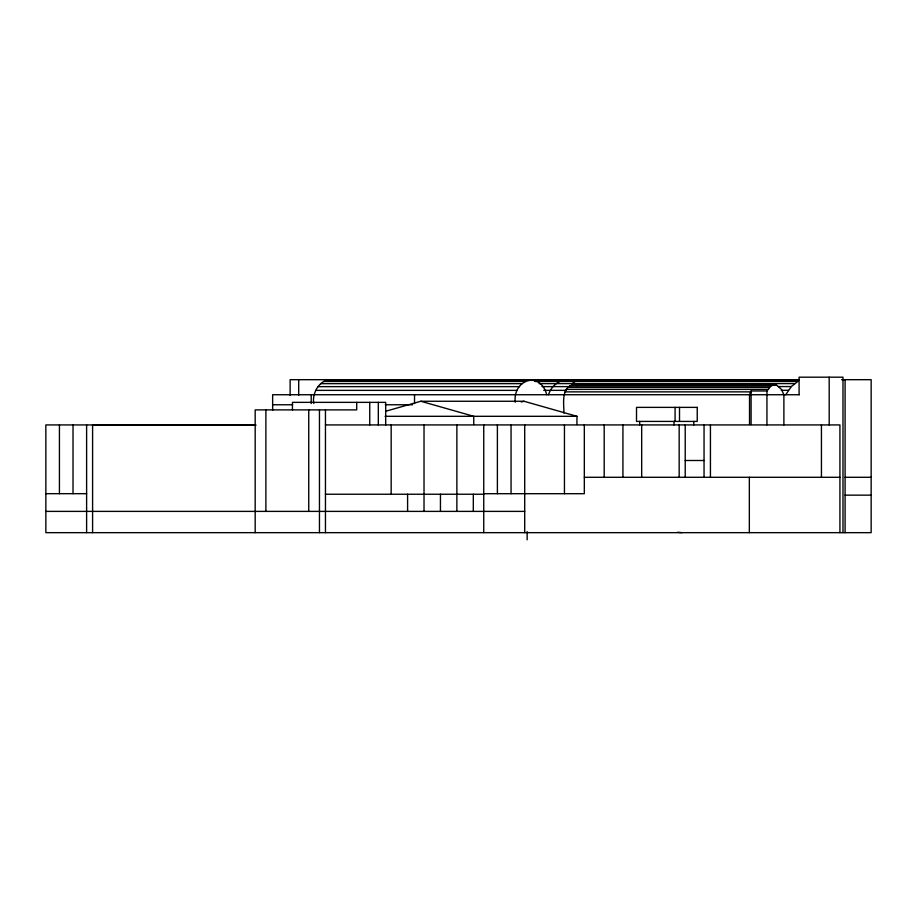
<?xml version="1.0" encoding="UTF-8"?>
<svg xmlns="http://www.w3.org/2000/svg" width="917" height="917" viewBox="0 0 917 917"><rect width="100%" height="100%" fill="white"/><g stroke="black" fill="none" stroke-linecap="round" stroke-linejoin="round"><path stroke-width="1.38" d="M783.886 424.926L783.886 394.734L781.467 389.393L776.47 385.014L573.217 384.704C560.917 387.341 563.909 404.225 563.966 413.12M774.636 384.704L771.002 385.908L766.944 390.974L751.092 390.974L749.521 394.734L749.521 424.433M332.607 380.142C320.457 377.701 311.608 392.9 313.82 403.514M546.773 394.734C540.136 370.239 512.683 379.798 515.239 402.254M548.595 394.734C551.77 382.859 568.001 373.483 576.724 385.621M785.709 394.734L791.337 386.561L797.87 381.438L534.92 381.461M385.553 411.286L420.834 401.256L524.02 401.256L576.942 416.307L576.942 424.514M521.303 402.024L524.02 401.256M360.908 380.131L367.304 380.131M544.205 380.131L551.255 380.131M256.061 425.11L92.594 425.179L255.453 425.179M799.143 379.684L290.127 379.684L290.127 395.399M841.611 379.684L871.15 379.684L871.15 532.662L45.85 532.662L45.85 424.926L144.943 424.972M326.555 380.142L527.974 380.142M533.763 380.131L798.478 380.131M323.598 381.472L525.017 381.472M320.79 383.661L522.209 383.661M539.058 383.627L794.512 383.593M571.371 385.014L776.47 385.014M569.583 385.908L771.002 385.908M318.176 386.642L519.595 386.642M541.97 386.619L569.09 386.619M778.476 386.561L791.337 386.561M567.91 387.387L769.329 387.387M566.385 389.393L767.804 389.393M543.701 390.344L565.927 390.344M781.238 390.298L788.391 390.298M315.838 390.367L517.257 390.367M565.055 391.868L750.61 391.868M799.246 394.734L272.647 394.734L272.647 410.415M272.647 404.764L292.649 404.764M385.243 404.764L412.639 404.764M385.071 416.307L576.942 416.307M325.455 424.926L839.926 424.926L839.926 532.662M685.217 460.494L704.05 460.494M584.324 477.287L839.926 477.287M845.096 477.287L871.15 477.287M45.85 493.678L86.611 493.678M483.74 493.701L584.324 493.701L584.324 424.926M325.455 494.24L484.256 494.24M845.096 495.146L871.15 495.146M45.85 511.388L524.707 511.388M677.663 532.261L681.927 532.662M573.217 384.704L575.051 385.014M420.834 401.256L473.757 416.307L473.757 424.514M845.096 379.684L845.096 532.662M842.987 532.662L842.987 377.185L799.097 377.185L799.097 394.734M829.186 377.185L829.186 424.926M821.437 424.926L821.437 477.287M766.944 390.974L766.944 424.926M751.092 390.974L751.092 424.594M749.338 477.287L749.338 532.662M710.434 424.926L710.434 477.287M704.05 424.926L704.05 477.287M693.779 421.419L693.779 424.926M685.217 424.926L685.217 477.287M679.508 407.377L679.508 421.419M679.165 424.926L679.165 477.287M675.084 407.377L675.084 421.419M674.006 421.419L674.006 424.926M641.682 424.926L641.682 477.287M639.722 421.419L639.722 424.926M622.93 424.926L622.93 477.287M604.188 424.926L604.188 477.287M564.448 424.926L564.448 493.701M527.149 531.654L527.149 539.815M524.707 424.926L524.707 532.662M511.056 424.926L511.056 493.701M497.392 424.926L497.392 493.701M483.74 424.926L483.74 532.662M473.31 494.24L473.31 511.388M456.872 424.926L456.872 511.388M440.447 494.24L440.447 511.388M424.021 424.926L424.021 511.388M414.53 394.734L414.53 403.514M407.595 494.24L407.595 511.388M391.169 424.926L391.169 494.24M385.702 424.926L385.702 402.357L292.431 402.357L292.431 409.888M378.32 402.357L378.32 424.926M369.746 402.357L369.746 424.926M356.713 402.357L356.713 409.888L255.178 409.888L255.178 532.662M325.455 409.888L325.455 532.662M319.46 409.888L319.46 532.662M311.218 394.734L311.218 403.514M308.742 409.888L308.742 511.388M298.701 379.684L298.701 395.399M265.884 409.888L265.884 511.388M92.594 424.926L92.594 532.662M86.611 424.926L86.611 532.662M73.016 424.926L73.016 493.678M59.433 424.926L59.433 493.678M697.229 407.377L636.513 407.377L636.513 421.419L697.229 421.419L697.229 407.377"/></g></svg>
